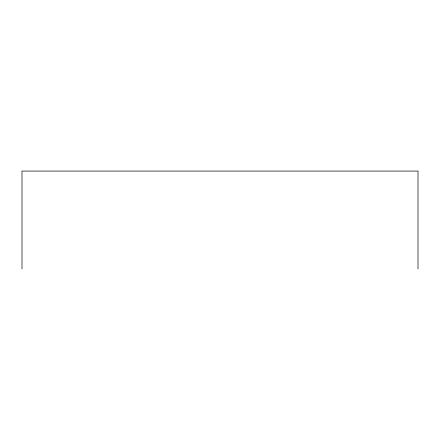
<?xml version="1.0" encoding="UTF-8"?>
<svg xmlns="http://www.w3.org/2000/svg" width="440" height="440" viewBox="0 0 440 440"><rect width="100%" height="100%" fill="white"/><g stroke="black" fill="none" stroke-linecap="round" stroke-linejoin="round"><path stroke-width="0.66" d="M418 268.928L418 171.072L22 171.072L22 268.928"/></g></svg>
